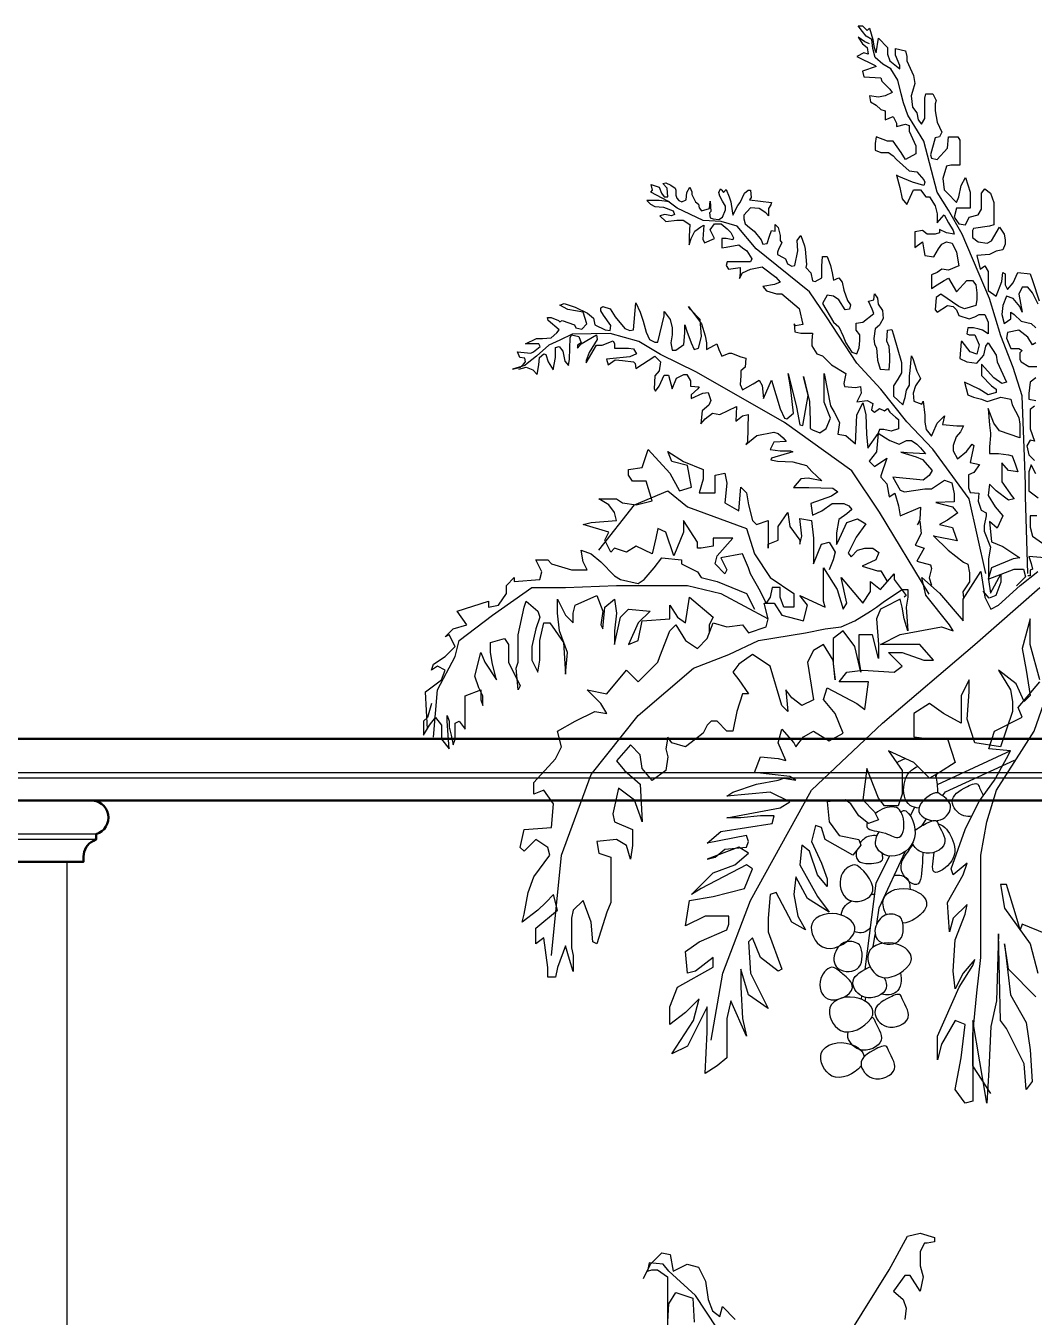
# Model space of a CAD drawing. Header units: metres. Extents: x -109 to 591, y -5 to 592.
# Drawn here: x 585.171 to 586.733, y 8.575 to 10.574 of the extents above; entities that cross this region are included whole.
import ezdxf

# ---------------------------------------------------------------- set-up
doc = ezdxf.new("R2010")
doc.units = ezdxf.units.M
doc.header["$LTSCALE"] = 0.03
doc.layers.add('ARBOLES', color=118, linetype='Continuous')
doc.layers.add('MOLDURA', color=43, linetype='Continuous')
doc.layers.add('Moldura con Espesor', color=43, linetype='Continuous', lineweight=50)
doc.layers.add('Muro bajo', color=7, linetype='Continuous', lineweight=30)

# ---------------------------------------------------------------- blocks, each defined once
blk = doc.blocks.new('palm1')
at = {"layer": 'ARBOLES', "color": 104}
for points in [[(295.7854, 23.1446), (295.7903, 23.3101), (295.7903, 23.3369), (295.7927, 23.3953), (295.7976, 23.5267), (295.817, 23.5875), (295.8438, 23.6557), (295.8682, 23.736), (295.9266, 23.8747), (295.9559, 23.9258), (295.9802, 23.9647), (296.0094, 24.0742), (296.0289, 24.1059), (296.0435, 24.1302), (296.0533, 24.157), (296.0581, 24.1765), (296.0654, 24.2057), (296.08, 24.23), (296.0971, 24.2397), (296.1141, 24.2543), (296.119, 24.2738), (296.1214, 24.2933), (296.1336, 24.3006), (296.1409, 24.3103), (296.1507, 24.3225), (296.1409, 24.3225), (296.1312, 24.3127), (296.1263, 24.3176), (296.119, 24.2933), (296.1166, 24.2787), (296.1141, 24.2689), (296.1117, 24.2641), (296.1068, 24.2957), (296.0874, 24.2762), (296.0874, 24.2665), (296.0874, 24.2616), (296.0825, 24.247), (296.0606, 24.23), (296.0606, 24.2373), (296.0703, 24.2592), (296.0703, 24.2738), (296.0484, 24.2689), (296.046, 24.2568), (296.046, 24.247), (296.0313, 24.2154), (296.0289, 24.1984), (296.0338, 24.1813), (296.0362, 24.1716), (296.0338, 24.1473), (296.024, 24.1351), (296.0216, 24.1205), (296.0143, 24.1107), (296.007, 24.1229), (296.007, 24.1521), (296.007, 24.1667), (296.0046, 24.1765), (295.9899, 24.1765), (295.9826, 24.1619), (295.9851, 24.1546), (295.9851, 24.14), (295.9802, 24.1156), (295.9705, 24.0937), (295.9753, 24.084), (295.9851, 24.0815), (295.9948, 24.045), (295.9924, 24.0377), (295.9802, 24.0353), (295.9583, 24.0596), (295.9559, 24.084), (295.9485, 24.084), (295.9364, 24.084), (295.9315, 24.0767), (295.9315, 24.0669), (295.9315, 24.0548), (295.9315, 24.0377), (295.9315, 24.0231), (295.951, 24.0231), (295.9607, 24.0207), (295.968, 23.9939), (295.9656, 23.9696), (295.9583, 23.9623), (295.9388, 23.9428), (295.9339, 23.955), (295.9291, 23.9793), (295.9193, 23.9964), (295.9096, 23.9647), (295.9096, 23.9404), (295.9096, 23.9307), (295.9388, 23.9307), (295.9437, 23.9112), (295.9339, 23.8966), (295.9193, 23.8942), (295.912, 23.9112), (295.8925, 23.9161), (295.8852, 23.9282), (295.8852, 23.9623), (295.8779, 23.972), (295.8658, 23.9623), (295.8584, 23.9428), (295.8584, 23.9234), (295.8584, 23.8942), (295.8682, 23.8917), (295.9023, 23.8869), (295.9047, 23.882), (295.9047, 23.8674), (295.8925, 23.8577), (295.8731, 23.8552), (295.8633, 23.8601), (295.8463, 23.8893), (295.8365, 23.8747), (295.8341, 23.8625), (295.8341, 23.8528), (295.839, 23.8406), (295.8536, 23.8382), (295.8682, 23.8309), (295.895, 23.8285), (295.8877, 23.7993), (295.8779, 23.8066), (295.8706, 23.7944), (295.8706, 23.7652), (295.8706, 23.753), (295.8536, 23.7408), (295.8414, 23.7725), (295.839, 23.792), (295.8341, 23.7895), (295.8341, 23.7652), (295.8292, 23.7555), (295.817, 23.7701), (295.8073, 23.792), (295.7805, 23.7895), (295.7757, 23.7749), (295.761, 23.7311)], [(295.7635, 23.7238), (295.7757, 23.7482), (295.7854, 23.7603), (295.7976, 23.7603), (295.8049, 23.7457), (295.7976, 23.7068), (295.8024, 23.7189), (295.817, 23.736), (295.8317, 23.7408), (295.839, 23.7214), (295.8414, 23.7019), (295.8365, 23.6824), (295.8219, 23.6922), (295.8219, 23.7068), (295.8146, 23.7019), (295.8, 23.6873), (295.7781, 23.6824), (295.7683, 23.6727)], [(295.7683, 23.6411), (295.7757, 23.6362), (295.7854, 23.6532), (295.8049, 23.6678), (295.8292, 23.663), (295.8317, 23.6508), (295.8219, 23.6289), (295.8049, 23.6289), (295.7976, 23.624), (295.8024, 23.6192), (295.8024, 23.6046), (295.8, 23.5997), (295.783, 23.59), (295.7659, 23.59)], [(295.7683, 23.5656), (295.7805, 23.5559), (295.783, 23.5316), (295.783, 23.5194), (295.7683, 23.517)], [(295.7708, 23.5048), (295.7805, 23.4975), (295.7805, 23.4561), (295.7708, 23.4294), (295.7805, 23.4318), (295.7878, 23.4196), (295.783, 23.4002), (295.7708, 23.388)], [(295.7683, 23.3588), (295.7781, 23.3783), (295.783, 23.3636), (295.783, 23.3369), (295.783, 23.3223), (295.7635, 23.3077)], [(295.7659, 23.2687), (295.7805, 23.2687), (295.7805, 23.2444), (295.7757, 23.2249), (295.7537, 23.2103)], [(295.7489, 23.1787), (295.783, 23.1811), (295.7781, 23.1665), (295.7757, 23.1544), (295.7805, 23.1519), (295.7805, 23.1398), (295.7854, 23.1398)], [(296.1263, 24.2835), (296.1361, 24.2884), (296.1507, 24.2981), (296.1409, 24.2835), (296.1312, 24.2762), (296.1287, 24.2616), (296.1385, 24.2641), (296.1531, 24.2568), (296.1141, 24.2373), (296.1117, 24.2349), (296.1409, 24.2251), (296.1385, 24.213), (296.102, 24.2105), (296.0995, 24.2032), (296.0825, 24.1862), (296.0776, 24.1789), (296.0922, 24.1716), (296.1068, 24.1692), (296.1263, 24.1716), (296.1239, 24.1594), (296.1117, 24.1521), (296.102, 24.1424), (296.0922, 24.14), (296.0922, 24.1205), (296.0752, 24.1278), (296.0679, 24.1132), (296.0679, 24.1059), (296.0484, 24.1107), (296.0411, 24.1083), (296.0411, 24.0961), (296.0265, 24.0645), (296.0265, 24.0475), (296.0484, 24.0353), (296.0581, 24.0499), (296.0752, 24.0742), (296.0874, 24.0742), (296.1117, 24.084), (296.1141, 24.0694), (296.1141, 24.0548), (296.102, 24.0499), (296.0922, 24.0499), (296.0849, 24.0499), (296.0752, 24.0426), (296.0679, 24.0353), (296.0411, 24.011), (296.024, 24.0085), (296.0094, 23.9915), (296.007, 23.9866), (296.0094, 23.9793), (296.0338, 23.9866), (296.063, 23.9988), (296.0679, 24.0012), (296.0606, 23.9745), (296.0557, 23.9501), (296.046, 23.938), (296.0313, 23.9696), (296.0167, 23.9696), (296.0046, 23.955), (295.9973, 23.955), (295.9851, 23.9355), (295.9802, 23.9185), (295.9802, 23.899), (295.9656, 23.9161), (295.9559, 23.899), (295.9461, 23.882), (295.9437, 23.8747), (295.9607, 23.8771), (295.9753, 23.8844), (295.9753, 23.8771), (295.9851, 23.8747), (295.9948, 23.8747), (296.0021, 23.8747), (296.0119, 23.882), (296.0289, 23.8796), (296.0289, 23.865), (296.0289, 23.8455), (296.0119, 23.8577), (296.0094, 23.8406), (296.007, 23.8285), (295.9875, 23.826), (295.9778, 23.8431), (295.9705, 23.8528), (295.9607, 23.8577), (295.9485, 23.8552), (295.9388, 23.8358), (295.9339, 23.8066), (295.9559, 23.7968), (295.9705, 23.7993), (295.9802, 23.792), (295.9924, 23.7871), (295.9924, 23.7579), (295.9802, 23.7652), (295.9656, 23.7749), (295.9559, 23.7798), (295.9388, 23.7506), (295.9169, 23.7749), (295.9047, 23.7749), (295.8974, 23.7652), (295.895, 23.7482), (295.895, 23.7335), (295.8974, 23.7214), (295.9218, 23.7141), (295.9339, 23.7189), (295.9729, 23.7457), (295.9826, 23.7384), (295.9851, 23.7116), (295.9802, 23.7068), (295.9583, 23.7214), (295.9461, 23.7189), (295.9388, 23.7116), (295.9339, 23.6995), (295.912, 23.6922), (295.8998, 23.697), (295.8901, 23.7019), (295.8779, 23.7019), (295.8706, 23.6849), (295.8706, 23.6751), (295.8706, 23.6605), (295.8828, 23.6678), (295.8901, 23.6703), (295.9023, 23.6727), (295.9145, 23.6727), (295.9169, 23.6605), (295.912, 23.6581), (295.8998, 23.6581), (295.8901, 23.6362), (295.895, 23.6167), (295.9096, 23.6216), (295.9266, 23.6435), (295.9291, 23.6435), (295.9315, 23.607), (295.9169, 23.5997), (295.895, 23.5973), (295.8804, 23.6143), (295.8755, 23.6338), (295.8706, 23.6411), (295.8536, 23.6143), (295.8511, 23.5997), (295.8317, 23.5559), (295.8414, 23.5535), (295.8584, 23.5656), (295.8852, 23.5948), (295.8852, 23.5705), (295.8633, 23.5486), (295.8536, 23.5413), (295.8536, 23.534), (295.8706, 23.5291), (295.8901, 23.5413), (295.9218, 23.5559), (295.9145, 23.5291), (295.9023, 23.5243), (295.8852, 23.5194), (295.8731, 23.5145), (295.8658, 23.517), (295.8438, 23.5243), (295.8219, 23.5194), (295.8195, 23.5072), (295.8049, 23.4805), (295.8024, 23.4659), (295.8024, 23.4367), (295.8463, 23.4513), (295.8584, 23.4683), (295.8706, 23.4999), (295.8682, 23.4634), (295.8658, 23.4464), (295.8658, 23.4415), (295.8682, 23.4172), (295.8682, 23.4026), (295.8487, 23.4026), (295.8268, 23.4002), (295.8195, 23.3977), (295.8122, 23.3783), (295.8073, 23.3636), (295.8268, 23.3661), (295.8414, 23.3831), (295.8414, 23.3417), (295.8195, 23.3101), (295.8146, 23.3052), (295.8268, 23.3028), (295.8536, 23.3223), (295.8682, 23.3369), (295.8706, 23.3125), (295.856, 23.2882), (295.839, 23.2687), (295.8511, 23.242), (295.8682, 23.2566), (295.8633, 23.2128), (295.839, 23.203), (295.8024, 23.1787), (295.817, 23.1763), (295.8633, 23.1568), (295.8706, 23.1325), (295.8146, 23.1544), (295.7951, 23.1544), (295.7903, 23.1373), (295.8097, 23.1179)], [(295.8755, 23.1446), (295.912, 23.3052), (295.9899, 23.4123), (296.046, 23.4707), (296.102, 23.5413), (296.1531, 23.5973), (296.2188, 23.697), (296.2554, 23.7506), (296.3698, 23.8431), (296.4112, 23.8917), (296.4453, 23.9015), (296.4843, 23.9039), (296.5403, 23.9307), (296.5598, 23.9453), (296.5963, 23.9647), (296.5929, 23.969), (296.596, 23.9815), (296.5787, 23.9753), (296.574, 23.9627), (296.5677, 23.9548), (296.5599, 23.9548), (296.5615, 23.9737), (296.5709, 23.9831), (296.5646, 23.9847), (296.5536, 23.98), (296.5442, 23.9737), (296.5426, 23.969), (296.5426, 23.958), (296.541, 23.9517), (296.5363, 23.947), (296.5301, 23.9439), (296.5206, 23.9486), (296.5191, 23.9643), (296.5128, 23.9753), (296.5081, 23.9658), (296.5081, 23.9596), (296.5002, 23.9439), (296.4939, 23.9392), (296.4924, 23.9313), (296.4877, 23.925), (296.4704, 23.9297), (296.4688, 23.9454), (296.4672, 23.9235), (296.4704, 23.9203), (296.4688, 23.9093), (296.4625, 23.9078), (296.45, 23.9062), (296.4421, 23.9109), (296.4358, 23.9266), (296.4358, 23.9344), (296.4421, 23.9454), (296.4484, 23.9564), (296.45, 23.9643), (296.4468, 23.9721), (296.4437, 23.969), (296.4405, 23.9643), (296.4343, 23.9705), (296.428, 23.9548), (296.4248, 23.9439), (296.4217, 23.925), (296.4201, 23.9156), (296.4091, 23.936), (296.4044, 23.9423), (296.395, 23.9627), (296.3871, 23.969), (296.3824, 23.969), (296.3809, 23.9533), (296.384, 23.9486), (296.3369, 23.9423), (296.3385, 23.9376), (296.3432, 23.9297), (296.3432, 23.914), (296.3495, 23.9203), (296.3636, 23.9297), (296.3824, 23.9313), (296.3966, 23.9156), (296.3966, 23.9078), (296.3934, 23.8968), (296.384, 23.8889), (296.3746, 23.8811), (296.3589, 23.8623), (296.3557, 23.8528), (296.3463, 23.8544), (296.3416, 23.8701), (296.3369, 23.8827), (296.329, 23.8811), (296.329, 23.8952), (296.3228, 23.8889), (296.3181, 23.8717), (296.3181, 23.8607), (296.3149, 23.856), (296.3212, 23.8434), (296.3243, 23.8356), (296.3243, 23.8309), (296.3118, 23.8246), (296.3071, 23.8215), (296.3023, 23.8105), (296.2929, 23.8058), (296.2866, 23.8073), (296.2804, 23.8387), (296.2819, 23.8607), (296.2741, 23.8717), (296.2662, 23.8497), (296.2647, 23.8419), (296.2615, 23.8089), (296.2631, 23.8026), (296.2521, 23.7916), (296.249, 23.7744), (296.2427, 23.7728), (296.2285, 23.7807), (296.2285, 23.8058), (296.227, 23.8262), (296.2175, 23.8262), (296.2097, 23.8073), (296.2066, 23.7916), (296.2034, 23.7759), (296.1924, 23.7807), (296.1846, 23.7712), (296.1814, 23.754), (296.1736, 23.732), (296.1673, 23.7226), (296.1689, 23.7132), (296.1783, 23.7116), (296.1924, 23.7336), (296.2034, 23.7414), (296.2175, 23.743), (296.227, 23.7257), (296.2034, 23.6849), (296.1924, 23.6755), (296.183, 23.6551), (296.1767, 23.641), (296.1642, 23.6206), (296.1532, 23.6174), (296.1485, 23.63), (296.1469, 23.6457), (296.1469, 23.6582), (296.1547, 23.6677), (296.1547, 23.6834), (296.1406, 23.6849), (296.117, 23.7038), (296.1202, 23.7132), (296.128, 23.7304), (296.117, 23.7336), (296.1155, 23.7461), (296.1092, 23.7367), (296.1076, 23.7242), (296.0982, 23.71), (296.0966, 23.6928), (296.1029, 23.6818), (296.1045, 23.6786), (296.1139, 23.6708), (296.117, 23.6504), (296.1155, 23.6378), (296.1108, 23.63), (296.1092, 23.6033), (296.1029, 23.5845), (296.0841, 23.5829), (296.0825, 23.6017), (296.0825, 23.6143), (296.0841, 23.6331), (296.0888, 23.6441), (296.0872, 23.6677), (296.0778, 23.6692), (296.0746, 23.6582), (296.0574, 23.5986), (296.0574, 23.5766), (296.0652, 23.5625), (296.0746, 23.5484), (296.0746, 23.5264), (296.0542, 23.5076), (296.0495, 23.5233), (296.0464, 23.539), (296.0401, 23.55), (296.0401, 23.5688), (296.0385, 23.5813), (296.0354, 23.6127), (296.0322, 23.6049), (296.0291, 23.5955), (296.0244, 23.5798), (296.0165, 23.5641), (296.0275, 23.5484), (296.0322, 23.5327), (296.0307, 23.5154), (296.0134, 23.5092), (296.0103, 23.5154), (296.0071, 23.4856), (296.0071, 23.4825), (296.0071, 23.4699), (296.004, 23.4542), (295.993, 23.4401), (295.9898, 23.4464), (295.9804, 23.4684), (295.9647, 23.484), (295.9694, 23.4652), (295.938, 23.4621), (295.9239, 23.4621), (295.9302, 23.4495), (295.9396, 23.4385), (295.9459, 23.4197), (295.9459, 23.4087), (295.9365, 23.3915), (295.9176, 23.4071), (295.905, 23.4228), (295.9019, 23.4197), (295.9098, 23.3836), (295.8893, 23.3789), (295.9019, 23.3616), (295.9129, 23.3569), (295.9129, 23.3287), (295.9098, 23.3193), (295.8909, 23.3177), (295.8925, 23.3004), (295.886, 23.2813), (295.875, 23.275), (295.875, 23.2687), (295.8797, 23.2483), (295.8797, 23.2358), (295.8656, 23.2013), (295.8703, 23.1762), (295.8703, 23.1714), (295.8703, 23.151), (295.8703, 23.1322), (295.8656, 23.1024), (295.8436, 23.1432), (295.8436, 23.1259), (295.8546, 23.0977), (295.8687, 23.0914), (295.8813, 23.1071)], [(296.5567, 23.9437), (296.5787, 23.9469), (296.6054, 23.9469), (296.5976, 23.939), (296.5882, 23.9343), (296.5693, 23.9328), (296.5489, 23.9249), (296.5458, 23.9171), (296.552, 23.9139), (296.5662, 23.9171), (296.5772, 23.9139), (296.5646, 23.9014), (296.541, 23.9045), (296.5269, 23.9045), (296.5128, 23.8951), (296.5143, 23.87), (296.5143, 23.8512), (296.5096, 23.8653), (296.5018, 23.881), (296.4892, 23.8904), (296.4829, 23.8935), (296.4845, 23.8637), (296.4814, 23.8559), (296.4594, 23.8653), (296.4688, 23.8841), (296.4594, 23.8967), (296.4452, 23.8967), (296.4327, 23.8857), (296.4248, 23.8778), (296.4186, 23.8668), (296.4201, 23.8621), (296.4343, 23.8653), (296.4437, 23.8653), (296.4437, 23.8449), (296.4343, 23.8464), (296.4076, 23.8512), (296.3997, 23.8449), (296.3903, 23.8386), (296.3793, 23.8213), (296.3824, 23.8151), (296.4013, 23.8151), (296.4327, 23.8151), (296.4343, 23.8072), (296.4295, 23.7994), (296.4044, 23.8025), (296.4044, 23.7915), (296.406, 23.779), (296.3997, 23.7915), (296.3824, 23.7994), (296.3573, 23.8041), (296.3275, 23.7821), (296.318, 23.7711), (296.3306, 23.7664), (296.3557, 23.7617), (296.3479, 23.7523), (296.3259, 23.746), (296.3149, 23.746), (296.2772, 23.7146), (296.2694, 23.6801), (296.2851, 23.677), (296.2882, 23.6817), (296.2866, 23.6644), (296.2741, 23.6613), (296.249, 23.6613), (296.2505, 23.6456), (296.2505, 23.6346), (296.2395, 23.6173), (296.227, 23.6126), (296.2081, 23.5938), (296.1767, 23.5749), (296.1814, 23.553), (296.1799, 23.5467), (296.1563, 23.5451), (296.1453, 23.5467), (296.1437, 23.5326), (296.1532, 23.5137), (296.1312, 23.5169), (296.1186, 23.5106), (296.1218, 23.4965), (296.1155, 23.4918), (296.1045, 23.4996), (296.0935, 23.4949), (296.0872, 23.4996), (296.0825, 23.4918), (296.0699, 23.4808), (296.0636, 23.4761), (296.0636, 23.4557), (296.0794, 23.451), (296.0951, 23.4541), (296.1045, 23.4541), (296.1076, 23.4463), (296.0919, 23.4368), (296.0825, 23.4306), (296.0621, 23.4227), (296.0464, 23.4306), (296.0354, 23.4306), (296.0244, 23.4227), (296.0165, 23.4149), (296.0055, 23.4023), (296.0448, 23.4039), (296.0589, 23.4055), (296.026, 23.396), (296.0118, 23.3898), (295.9914, 23.3662), (295.9977, 23.3552), (296.0103, 23.3458), (296.0762, 23.3521), (296.0605, 23.3239), (296.0511, 23.3207), (296.0071, 23.327), (295.993, 23.327), (295.9647, 23.3458), (295.949, 23.3395), (295.9443, 23.316), (295.9443, 23.2987), (295.9836, 23.2972), (295.9474, 23.2878), (295.9412, 23.2799), (295.9364, 23.2752), (295.9584, 23.2595), (295.9757, 23.2501), (295.9474, 23.2438), (295.9459, 23.2391), (295.9378, 23.215), (295.9849, 23.2244), (295.9881, 23.2259), (295.9567, 23.1946), (295.9237, 23.1694), (295.9143, 23.1647), (295.9111, 23.1459), (295.9111, 23.1271), (295.9252, 23.1051), (295.9237, 23.0925)], [(296.1689, 21.5105), (296.0839, 21.6472), (296.0443, 21.7201), (296.017, 21.7262), (295.9866, 21.7171), (295.9866, 21.7079), (296.0018, 21.7049), (296.0079, 21.7049), (296.017, 21.6867), (296.017, 21.6563), (296.0109, 21.632), (296.017, 21.6016), (296.0383, 21.635), (296.0504, 21.635), (296.0747, 21.6016), (296.0535, 21.5834), (296.0474, 21.5652), (296.0504, 21.5409)]]:
    blk.add_lwpolyline(points, dxfattribs=at)
at = {"layer": 'ARBOLES', "color": 85}
for points in [[(295.9977, 23.1006), (296.1045, 23.2764), (296.1642, 23.3658), (296.3087, 23.4694), (296.4987, 23.5777), (296.5756, 23.6154), (296.6227, 23.6436), (296.684, 23.6609), (296.7656, 23.6593), (296.7923, 23.6467), (296.8159, 23.6358), (296.8426, 23.6122), (296.863, 23.5965), (296.8677, 23.5918), (296.8944, 23.584), (296.8771, 23.5887), (296.8708, 23.595), (296.8661, 23.5997), (296.8677, 23.6075), (296.8787, 23.6091), (296.8834, 23.6216), (296.8551, 23.6185), (296.8489, 23.6216), (296.8347, 23.6326), (296.8379, 23.6389), (296.8661, 23.6389), (296.8426, 23.6499), (296.83, 23.6499), (296.8112, 23.6515), (296.7986, 23.6624), (296.7939, 23.6687), (296.8175, 23.6891), (296.819, 23.6954), (296.8112, 23.6954), (296.7955, 23.6891), (296.7923, 23.686), (296.7876, 23.6891), (296.7609, 23.6797), (296.7578, 23.6734), (296.7452, 23.6703), (296.7342, 23.6813), (296.7421, 23.7064), (296.7751, 23.7127), (296.7923, 23.7221), (296.7829, 23.7252), (296.7594, 23.7174), (296.7327, 23.7048), (296.7201, 23.6938), (296.717, 23.6797), (296.695, 23.6687), (296.684, 23.6671), (296.6824, 23.6781), (296.6981, 23.7001), (296.7044, 23.7095), (296.7044, 23.7158), (296.6997, 23.7189), (296.684, 23.7142), (296.673, 23.697), (296.6526, 23.6719), (296.6416, 23.6671), (296.6337, 23.6687), (296.629, 23.7268), (296.6196, 23.7064), (296.6133, 23.6875), (296.607, 23.664), (296.5992, 23.6483), (296.5882, 23.642), (296.5819, 23.642), (296.5678, 23.6985), (296.5678, 23.7079), (296.5552, 23.6907), (296.5505, 23.6734), (296.5505, 23.6577), (296.5536, 23.6405), (296.5505, 23.6248), (296.5426, 23.6248), (296.5254, 23.6373), (296.5238, 23.6624), (296.5238, 23.6797), (296.5191, 23.6656), (296.5097, 23.6405), (296.5034, 23.6263), (296.494, 23.6295), (296.4877, 23.6546), (296.4908, 23.6907), (296.5112, 23.7127), (296.5159, 23.7189), (296.4877, 23.6813), (296.4798, 23.6562), (296.4767, 23.6405), (296.4767, 23.6263), (296.4594, 23.6358), (296.4547, 23.6389), (296.45, 23.6263), (296.4437, 23.6122), (296.428, 23.6185), (296.4233, 23.6185), (296.4029, 23.6106), (296.3919, 23.6075), (296.3935, 23.5887), (296.4029, 23.5808), (296.4029, 23.5698), (296.4044, 23.551), (296.3997, 23.54), (296.3762, 23.5526), (296.3636, 23.5604), (296.3573, 23.5494), (296.3542, 23.5212), (296.3369, 23.5604), (296.3181, 23.4992), (296.3087, 23.4788), (296.3039, 23.4773), (296.2898, 23.4898), (296.2961, 23.5463), (296.3008, 23.5746), (296.2835, 23.5024), (296.2757, 23.4647), (296.2694, 23.4631), (296.2584, 23.5275), (296.2678, 23.5683), (296.2553, 23.5149), (296.2537, 23.4741), (296.2537, 23.4569), (296.249, 23.4537), (296.2333, 23.4474), (296.2191, 23.4569), (296.2097, 23.4788), (296.2239, 23.5133), (296.2239, 23.5604), (296.2239, 23.5746), (296.2097, 23.5055), (296.2019, 23.4914), (296.1909, 23.4694), (296.194, 23.4443), (296.1767, 23.4412), (296.1563, 23.4239), (296.1532, 23.4851), (296.1406, 23.5118), (296.1343, 23.4867), (296.1328, 23.4443), (296.1296, 23.4145), (296.1076, 23.4459), (296.1108, 23.4066), (296.1265, 23.3862), (296.1155, 23.3752), (296.0888, 23.3925), (296.1014, 23.3548), (296.1014, 23.3517), (296.0888, 23.3376), (296.0841, 23.3093), (296.0715, 23.3172), (296.0637, 23.2905), (296.0605, 23.2685), (296.0166, 23.2874), (296.0181, 23.2607), (296.0228, 23.2497), (296.0181, 23.2575), (296.015, 23.2309), (296.0276, 23.2058), (296.0087, 23.1995), (296.0244, 23.1712), (295.9946, 23.1634), (295.993, 23.1555), (295.9977, 23.1351), (295.993, 23.1194)], [(296.8803, 23.584), (296.8646, 23.5887), (296.8504, 23.5824), (296.841, 23.573), (296.8379, 23.5934), (296.8363, 23.6091), (296.8269, 23.6169), (296.8222, 23.6154), (296.8175, 23.5997), (296.8065, 23.5824), (296.8018, 23.6091), (296.8018, 23.631), (296.7939, 23.6326), (296.786, 23.6232), (296.7813, 23.6012), (296.7735, 23.5918), (296.7719, 23.6059), (296.7703, 23.6515), (296.7672, 23.6577), (296.7515, 23.6546), (296.7468, 23.6405), (296.7546, 23.6358), (296.7546, 23.6295), (296.7468, 23.6389), (296.7138, 23.6577), (296.7122, 23.6483), (296.7295, 23.6201), (296.7358, 23.6028), (296.7358, 23.5981), (296.7138, 23.6358), (296.7012, 23.6358), (296.6777, 23.6452), (296.6745, 23.6389), (296.6745, 23.6295), (296.6447, 23.6295), (296.6337, 23.6279), (296.6274, 23.6169), (296.6416, 23.6106), (296.6918, 23.6059), (296.6887, 23.5934), (296.673, 23.6044), (296.6573, 23.6028), (296.6337, 23.5997), (296.6306, 23.5965), (296.629, 23.5855), (296.5882, 23.6122), (296.5756, 23.5997), (296.5788, 23.5808), (296.5882, 23.5698), (296.5897, 23.5416), (296.5866, 23.5369), (296.5788, 23.5479), (296.5678, 23.5714), (296.5583, 23.5714), (296.5505, 23.5416), (296.5411, 23.5651), (296.5254, 23.573), (296.5191, 23.573), (296.5112, 23.5589), (296.5112, 23.5479), (296.4924, 23.5463), (296.4955, 23.5416), (296.5097, 23.529), (296.5097, 23.5212), (296.4845, 23.5322), (296.4735, 23.5337), (296.4673, 23.5165), (296.472, 23.5071), (296.4861, 23.4945), (296.4892, 23.4663), (296.4798, 23.4773), (296.4641, 23.4898), (296.4484, 23.4867), (296.4123, 23.5039), (296.4139, 23.4725), (296.3997, 23.4835), (296.3872, 23.4867), (296.3887, 23.427), (296.3919, 23.4223), (296.3683, 23.4412), (296.3322, 23.449), (296.3228, 23.4459), (296.3118, 23.4365), (296.3055, 23.4286), (296.3322, 23.427), (296.3401, 23.4113), (296.3181, 23.4082), (296.2961, 23.4082), (296.2914, 23.4066), (296.3369, 23.3925), (296.3385, 23.3894), (296.3244, 23.3862), (296.2914, 23.3847), (296.2615, 23.3768), (296.2505, 23.3643), (296.2286, 23.3439), (296.2584, 23.3501), (296.2741, 23.3486), (296.2898, 23.3297), (296.2788, 23.3297), (296.2568, 23.3297), (296.205, 23.3282), (296.194, 23.3203), (296.2081, 23.3109), (296.2521, 23.2952), (296.249, 23.2701), (296.2286, 23.2795), (296.2066, 23.2952), (296.194, 23.2952), (296.1815, 23.2952), (296.1705, 23.2905), (296.1642, 23.2827), (296.1752, 23.2732), (296.1924, 23.2607), (296.1972, 23.2324), (296.1972, 23.2073), (296.194, 23.212), (296.1752, 23.2544), (296.1516, 23.2623), (296.1343, 23.2513), (296.1548, 23.223), (296.172, 23.1885), (296.1657, 23.1806), (296.1516, 23.1948), (296.1359, 23.1995), (296.1186, 23.1995), (296.1061, 23.1901), (296.1124, 23.1744), (296.1422, 23.1602), (296.1092, 23.1508), (296.1014, 23.1508), (296.0888, 23.1289)]]:
    blk.add_lwpolyline(points, dxfattribs=at)
at = {"layer": 'ARBOLES', "color": 108}
blk.add_lwpolyline([(296.7083, 23.1952), (296.6321, 23.2925), (296.5601, 23.3222), (296.5177, 23.2883), (296.3906, 23.2417), (296.3737, 23.1867), (296.3398, 23.1359), (296.289, 23.102), (296.289, 23.0724), (296.3101, 23.0724), (296.3186, 23.0936), (296.3186, 23.1147), (296.3356, 23.1147), (296.3398, 23.0936), (296.3483, 23.0809), (296.361, 23.1063), (296.3822, 23.1444), (296.3864, 23.1571), (296.3991, 23.1867), (296.4457, 23.1782), (296.433, 23.1528), (296.4372, 23.1444), (296.4584, 23.1655), (296.4542, 23.1825), (296.4203, 23.2206), (296.4626, 23.2206), (296.4626, 23.2036), (296.4881, 23.1994), (296.4965, 23.1994), (296.4965, 23.2121), (296.5262, 23.2587), (296.5262, 23.2333), (296.5474, 23.1825), (296.5643, 23.2333), (296.5813, 23.2417), (296.5855, 23.2206), (296.594, 23.1867), (296.6279, 23.2036), (296.649, 23.1909), (296.6745, 23.1994), (296.6829, 23.1909), (296.6956, 23.2163), (296.6872, 23.2333), (296.7422, 23.2502), (296.7253, 23.2544), (296.6702, 23.2587), (296.6745, 23.2756), (296.6872, 23.2925), (296.7083, 23.3052), (296.6702, 23.3052), (296.6575, 23.2968), (296.6279, 23.2925), (296.594, 23.301), (296.6067, 23.3433), (296.6363, 23.3433), (296.6448, 23.356), (296.6448, 23.3687), (296.6151, 23.373), (296.6024, 23.4111), (296.5558, 23.3603), (296.5347, 23.3222), (296.5092, 23.3306), (296.5177, 23.3772), (296.5516, 23.3857), (296.5601, 23.4068), (296.5262, 23.3857), (296.4838, 23.3687), (296.4838, 23.3476), (296.4923, 23.3179), (296.4584, 23.3179), (296.4584, 23.356), (296.4372, 23.3603), (296.433, 23.3391), (296.4372, 23.2968), (296.4076, 23.2798), (296.4033, 23.3306), (296.3906, 23.3179), (296.3864, 23.2925), (296.3779, 23.2587), (296.3694, 23.2502), (296.344, 23.2587), (296.344, 23.2502), (296.344, 23.1994), (296.344, 23.2079), (296.3228, 23.2163), (296.3228, 23.246), (296.3017, 23.2756), (296.2974, 23.246), (296.2762, 23.2163), (296.2762, 23.2079), (296.272, 23.2248), (296.2762, 23.2629), (296.2508, 23.2587), (296.2466, 23.2206), (296.2466, 23.2036), (296.2466, 23.174), (296.2466, 23.1655), (296.2296, 23.2079), (296.2127, 23.2121), (296.2, 23.1909), (296.2042, 23.174), (296.2127, 23.1528)], dxfattribs=at)
at = {"layer": 'ARBOLES', "color": 92}
for points in [[(297.0769, 22.8099), (297.0811, 22.8904), (297.0472, 22.9158), (297.0388, 22.9369), (297.0557, 22.9454), (297.0684, 22.9369), (297.0642, 22.9496), (297.0388, 22.9666), (297.0176, 22.9877), (297.0303, 23.0131), (297.0388, 23.0089), (297.0218, 23.0258), (296.9922, 23.0343), (297.0133, 23.0639), (296.9456, 23.0851), (296.9456, 23.0724), (296.9244, 23.0766), (296.9074, 23.102), (296.9074, 23.119), (296.8905, 23.1359), (296.8905, 23.1274), (296.8354, 23.1317), (296.8312, 23.1486), (296.8439, 23.174), (296.8185, 23.174), (296.81, 23.1655), (296.7676, 23.1528), (296.7338, 23.1528), (296.7422, 23.1698), (296.7465, 23.1952), (296.7253, 23.1867), (296.7041, 23.1698), (296.6745, 23.1401), (296.6617, 23.1317), (296.6236, 23.1232), (296.6109, 23.1317), (296.5897, 23.1571), (296.5728, 23.1782), (296.5304, 23.174), (296.5304, 23.1655), (296.4965, 23.1486), (296.4881, 23.1359), (296.4542, 23.1274), (296.3906, 23.102), (296.3737, 23.0682)], [(296.4669, 22.1412), (296.4415, 22.2852), (296.3822, 22.4418), (296.2508, 22.6789), (296.0983, 22.8228), (295.8992, 22.9921), (295.7594, 23.1149)], [(295.7594, 22.9159), (295.7806, 22.9921), (295.7806, 23.0472), (295.7976, 22.9837), (295.7891, 22.9371), (295.7806, 22.8821), (295.7933, 22.8694), (295.8103, 22.9075), (295.8484, 22.9371), (295.823, 22.8948), (295.8187, 22.8694), (295.8187, 22.8482), (295.8442, 22.772), (295.8992, 22.7805), (295.9162, 22.8313), (295.9119, 22.8905), (295.9119, 22.9159), (295.9289, 22.8821), (295.9289, 22.8228), (295.967, 22.844), (295.9967, 22.8651), (296.0306, 22.844), (296.0306, 22.7932), (295.9967, 22.7889), (295.9585, 22.7889), (295.9416, 22.7381), (295.9755, 22.717), (295.9967, 22.7043), (296.0306, 22.7381), (296.0856, 22.7635), (296.056, 22.7212), (296.056, 22.7085), (296.056, 22.6704), (296.0644, 22.645), (296.0941, 22.645), (296.1068, 22.6619), (296.1322, 22.7254), (296.1365, 22.6916), (296.1407, 22.6577), (296.1153, 22.6323), (296.1068, 22.6154), (296.128, 22.6069), (296.1492, 22.6238), (296.1661, 22.6492), (296.1788, 22.6577), (296.2169, 22.6535), (296.2127, 22.6111), (296.1915, 22.5815), (296.1492, 22.573), (296.1449, 22.5603), (296.1619, 22.5392), (296.2212, 22.573), (296.2297, 22.5984), (296.2424, 22.6027), (296.2508, 22.5688), (296.2297, 22.5222), (296.2169, 22.4884), (296.2169, 22.4714), (296.2381, 22.4968), (296.2551, 22.5476), (296.272, 22.5603), (296.2763, 22.518), (296.2381, 22.4503), (296.2127, 22.4164), (296.2593, 22.446), (296.2847, 22.4926), (296.289, 22.4545), (296.2805, 22.4079), (296.2635, 22.3783), (296.2932, 22.3952), (296.3271, 22.4587), (296.3398, 22.4545), (296.344, 22.4037), (296.344, 22.3741), (296.3144, 22.2936), (296.3229, 22.2894), (296.361, 22.319), (296.3779, 22.3614), (296.3864, 22.3529), (296.3822, 22.2852), (296.344, 22.209), (296.3864, 22.2386), (296.4033, 22.2936), (296.4033, 22.2555), (296.3991, 22.1878), (296.3906, 22.1497), (296.4245, 22.2259), (296.433, 22.1878), (296.433, 22.1497), (296.433, 22.1031), (296.4542, 22.0862), (296.4796, 22.0693), (296.4754, 22.1582), (296.4754, 22.2132), (296.5177, 22.1285), (296.5516, 22.1116), (296.505, 22.1836), (296.4923, 22.2301), (296.522, 22.2005), (296.5558, 22.1751), (296.5558, 22.2132), (296.5389, 22.2555), (296.4626, 22.2979), (296.4626, 22.319), (296.5008, 22.2894), (296.5177, 22.2852), (296.522, 22.3317), (296.4923, 22.3529), (296.433, 22.3783), (296.4288, 22.391), (296.4288, 22.4079), (296.4796, 22.4079), (296.522, 22.3868), (296.5135, 22.4418), (296.4626, 22.4503), (296.3949, 22.4672), (296.3779, 22.5095), (296.3906, 22.518), (296.4881, 22.4672), (296.5092, 22.4545), (296.4626, 22.5011), (296.416, 22.518), (296.3864, 22.5434), (296.4076, 22.5561), (296.4754, 22.5307), (296.4584, 22.5349), (296.4372, 22.5519), (296.3906, 22.5561), (296.3864, 22.5688), (296.3906, 22.5815), (296.4754, 22.5646), (296.4457, 22.59), (296.3356, 22.6069), (296.3313, 22.6238), (296.361, 22.6238), (296.4033, 22.6196), (296.433, 22.6196), (296.3186, 22.6408), (296.2974, 22.6535), (296.3398, 22.6746), (296.433, 22.6662), (296.4203, 22.6746), (296.3694, 22.6916), (296.3229, 22.7), (296.3101, 22.7043), (296.2847, 22.7), (296.2974, 22.7085), (296.3737, 22.717), (296.361, 22.7508), (296.3229, 22.7466), (296.3059, 22.7424), (296.3229, 22.7805), (296.3144, 22.8101), (296.289, 22.7805), (296.2847, 22.772), (296.2678, 22.7932), (296.2466, 22.8059), (296.2127, 22.7847), (296.1831, 22.8016), (296.2, 22.844), (296.2254, 22.8736), (296.2169, 22.899), (296.1534, 22.8651), (296.1365, 22.8524), (296.128, 22.9117), (296.1534, 22.9117), (296.1915, 22.9117), (296.1746, 22.9329), (296.1407, 22.9371), (296.0729, 22.9329), (296.056, 22.9456), (296.0856, 22.9752), (296.056, 22.9752), (296.0094, 22.9583), (295.9882, 22.9583), (296.0178, 22.9921), (296.056, 22.9921), (296.1026, 22.9921), (296.0602, 23.0133), (295.9712, 23.0302), (295.9458, 23.0218), (295.9543, 23.0345), (296.0051, 23.098), (296.0136, 23.1361), (295.9755, 23.1022), (295.9246, 23.0429), (295.9246, 23.0895), (295.8865, 23.1488), (295.878, 23.0937), (295.8653, 23.0683), (295.8484, 23.0768), (295.8018, 23.1191), (295.7637, 23.1488)], [(297.0642, 22.793), (297.0557, 22.8946), (297.0176, 22.9666), (297.0091, 23.0004), (296.9371, 23.0555), (296.8524, 23.1147), (296.7804, 23.1147), (296.6702, 23.119), (296.5177, 23.119), (296.4457, 23.102), (296.344, 23.047)], [(297.0684, 22.865), (297.0769, 22.8353), (297.0854, 22.8269), (297.0854, 22.7972), (297.0727, 22.8184), (297.0599, 22.8353), (297.0472, 22.8184), (297.0472, 22.8015), (297.0472, 22.7888), (297.0303, 22.7676), (297.0345, 22.8269), (297.0345, 22.8396), (297.0303, 22.8269), (297.0303, 22.8142), (297.0261, 22.7972), (297.0218, 22.7761), (297.0176, 22.7888), (297.0176, 22.8226), (297.0091, 22.8269), (296.9964, 22.8099), (296.9964, 22.8226), (296.9964, 22.8396), (296.9964, 22.8565), (296.9964, 22.8819), (296.9625, 22.8946), (296.9625, 22.8734), (296.9583, 22.8607), (296.9583, 22.8819), (296.9668, 22.8988), (296.9752, 22.9242), (296.9625, 22.975), (296.954, 22.9539), (296.9286, 22.9158), (296.9371, 22.9496), (296.9413, 22.975), (296.9413, 22.9962), (296.9117, 23.0047), (296.9032, 22.992), (296.9032, 22.9539), (296.8778, 22.9031), (296.882, 22.8946), (296.8863, 22.9412), (296.882, 22.9539), (296.882, 22.992), (296.882, 23.0131), (296.8693, 23.0724), (296.8651, 23.0851), (296.8397, 23.0639), (296.8354, 23.0512), (296.8439, 23.0258), (296.8524, 22.9877), (296.8524, 22.9581), (296.8397, 22.9327), (296.8354, 22.9581), (296.8354, 23.0004), (296.827, 23.0385), (296.8142, 23.0385), (296.7846, 22.9962), (296.7804, 22.9285), (296.7761, 22.975), (296.7931, 23.0216), (296.7973, 23.0597), (296.7973, 23.0893), (296.7804, 23.0555), (296.7634, 23.0385), (296.7634, 23.0597), (296.7592, 23.0766), (296.7126, 23.0978), (296.6999, 23.0639), (296.7041, 23.0343), (296.6999, 23.0258), (296.6956, 23.0724), (296.6745, 23.0893), (296.6702, 23.0597), (296.6745, 23.0216), (296.6745, 22.992), (296.6617, 23.0512), (296.6448, 23.0682), (296.5982, 23.0639), (296.6236, 23.0385), (296.6448, 22.992), (296.6236, 23.0004), (296.6151, 23.0428), (296.5558, 23.047), (296.5558, 23.0766), (296.5389, 23.0512), (296.5219, 23.0385), (296.5135, 23.0936), (296.4626, 23.0512), (296.4711, 23.0343), (296.4711, 23.0174)]]:
    blk.add_lwpolyline(points, dxfattribs=at)
at = {"layer": 'ARBOLES', "color": 72}
for points in [[(296.81, 22.3231), (296.7888, 22.539), (296.7253, 22.7126), (296.6236, 22.8396), (296.505, 22.9412), (296.4288, 22.9708), (296.3652, 23.0004), (296.2635, 23.0174), (296.2212, 23.0258), (296.1873, 23.0301), (296.1576, 23.0428), (296.1237, 23.0639), (296.111, 23.0724), (296.0941, 23.0851), (296.056, 23.1105), (296.0433, 23.1105), (296.0433, 23.0936), (296.0475, 23.0724), (296.0433, 23.0216), (296.0517, 23.047), (296.056, 23.0724), (296.0602, 23.0893), (296.0941, 23.0724), (296.1026, 23.0682), (296.111, 23.047), (296.1068, 22.992), (296.1068, 22.9623), (296.1195, 23.0131), (296.128, 23.0131), (296.1492, 23.0131), (296.1492, 22.9581), (296.1449, 22.9327), (296.1576, 22.9877), (296.1831, 23.0216), (296.2042, 23.0047), (296.2042, 22.9496), (296.2, 22.9158), (296.2042, 22.9581), (296.2254, 22.992), (296.2466, 22.9793), (296.2593, 22.9539), (296.2466, 22.8734), (296.272, 22.8607), (296.2932, 22.8777), (296.3059, 22.8946), (296.3017, 22.848), (296.3144, 22.8607), (296.3398, 22.9454), (296.3779, 22.9708), (296.4076, 22.9496), (296.4203, 22.9327), (296.4076, 22.9158), (296.3864, 22.8861), (296.3991, 22.8861), (296.4118, 22.848), (296.4203, 22.8057), (296.433, 22.8057), (296.4542, 22.8269), (296.4669, 22.8269), (296.4754, 22.8184), (296.4838, 22.8015), (296.5008, 22.7888), (296.5219, 22.7718), (296.5516, 22.7803), (296.5601, 22.793), (296.5643, 22.7676), (296.5601, 22.7507), (296.5643, 22.721), (296.594, 22.6999), (296.6151, 22.7253), (296.6194, 22.7549), (296.6406, 22.7761), (296.6702, 22.7422), (296.6533, 22.721), (296.6194, 22.6914), (296.6151, 22.611), (296.6194, 22.6237), (296.6321, 22.6575), (296.666, 22.6829), (296.6787, 22.6279), (296.6745, 22.611), (296.6363, 22.594), (296.6363, 22.5602), (296.6406, 22.5305), (296.649, 22.5602), (296.6702, 22.5729), (296.7126, 22.5686), (296.7083, 22.5432), (296.6829, 22.5348), (296.6829, 22.5221), (296.6829, 22.5009), (296.6829, 22.4543), (296.6829, 22.4374), (296.6914, 22.4162), (296.7126, 22.3485), (296.7211, 22.3527), (296.7253, 22.3951), (296.7422, 22.4416), (296.7634, 22.4205), (296.7676, 22.4035), (296.7676, 22.34), (296.7634, 22.3231), (296.7634, 22.2892), (296.7719, 22.3146), (296.7804, 22.3443), (296.7973, 22.2977), (296.8015, 22.2765), (296.8185, 22.2765), (296.8185, 22.2977), (296.827, 22.3612), (296.8439, 22.3485), (296.8439, 22.3824), (296.7973, 22.4205), (296.8058, 22.4543), (296.8227, 22.4374), (296.8397, 22.4205), (296.8736, 22.3951), (296.8693, 22.412), (296.8608, 22.4586), (296.8481, 22.4924), (296.8142, 22.539), (296.8185, 22.5559), (296.8439, 22.5729), (296.8693, 22.5475), (296.8778, 22.5559), (296.8693, 22.594), (296.81, 22.5983), (296.8058, 22.6491), (296.827, 22.6787), (296.8481, 22.6702), (296.8481, 22.6956), (296.8015, 22.7464), (296.7888, 22.7718), (296.7973, 22.8057), (296.7592, 22.8269), (296.7168, 22.848), (296.6914, 22.8438), (296.7041, 22.865), (296.7338, 22.8946), (296.6914, 22.8861), (296.649, 22.9369), (296.6236, 22.9115), (296.5813, 22.9539), (296.577, 22.9666), (296.5558, 23.0216), (296.5431, 23.0343), (296.5219, 23.0004), (296.4965, 22.9835), (296.4754, 23.0047), (296.4626, 23.0385), (296.433, 23.0301), (296.3991, 23.0343), (296.3864, 23.0174), (296.3483, 23.0301), (296.344, 23.047), (296.3525, 23.0809), (296.3313, 23.0809), (296.3144, 23.0555), (296.2678, 23.0428), (296.2593, 23.0766), (296.2762, 23.0978), (296.2212, 23.0724), (296.2254, 23.0851), (296.2254, 23.1571), (296.1958, 23.1105), (296.1831, 23.0682), (296.1746, 23.0809), (296.1873, 23.1359), (296.1407, 23.0809), (296.1237, 23.1063), (296.1237, 23.1274), (296.1026, 23.1105), (296.0729, 23.1444), (296.0729, 23.1317), (296.0475, 23.0978), (296.0517, 23.0936)], [(295.8653, 22.0269), (295.9035, 22.0862), (295.9035, 22.1539), (295.895, 22.2428), (295.8865, 22.319), (295.8865, 22.463), (295.8865, 22.5392), (295.8738, 22.6111), (295.8526, 22.6789), (295.7721, 22.8059), (295.751, 22.8651)], [(295.7467, 22.3698), (295.7976, 22.391), (295.8018, 22.3783), (295.8103, 22.4079), (295.8315, 22.4757), (295.8442, 22.4757), (295.8357, 22.4249), (295.7806, 22.3487), (295.7637, 22.2852)], [(295.7679, 22.2344), (295.8272, 22.2936), (295.8315, 22.3233), (295.8357, 22.3487), (295.823, 22.2386), (295.7891, 22.1793), (295.7806, 22.1201), (295.7764, 22.0523), (295.7891, 22.0354), (295.7933, 22.0904), (295.8315, 22.1666), (295.8442, 22.1836), (295.8484, 22.3698), (295.8526, 22.2259), (295.8653, 22.1709), (295.8696, 22.0777), (295.8738, 22.0058), (295.9035, 22.1836), (295.9035, 22.1074), (295.9035, 22.01), (295.9204, 22.0058), (295.9416, 22.0354), (295.9289, 22.1031), (295.9204, 22.1751), (295.9416, 22.1836), (295.9712, 22.1328), (295.9797, 22.0989), (295.9797, 22.1497), (295.9331, 22.2555), (295.9035, 22.3021), (295.8992, 22.3148), (295.9246, 22.2852), (295.9416, 22.2513), (295.9458, 22.2894), (295.9416, 22.3571), (295.9204, 22.4122), (295.9162, 22.4333), (295.9458, 22.4037), (295.9543, 22.3741), (295.9585, 22.4376), (295.9246, 22.4968), (295.9162, 22.5222), (295.9458, 22.4968), (295.9501, 22.5095), (295.9204, 22.5942), (295.8908, 22.6535), (295.8569, 22.7), (295.8315, 22.7466), (295.823, 22.7635), (295.8696, 22.7678), (295.8569, 22.8059), (295.7976, 22.8355), (295.806, 22.8567), (295.7594, 22.9117)]]:
    blk.add_lwpolyline(points, dxfattribs=at)
at = {"layer": 'ARBOLES'}
for points in [[(295.9687, 22.6667), (295.9628, 22.6751), (295.8143, 22.7433)], [(295.823, 22.7635), (295.9807, 22.6905)], [(296.0291, 22.6419), (296.0384, 22.6238)], [(296.013, 22.6027), (296.0032, 22.6169)], [(296.1104, 22.3913), (296.1052, 22.4259), (296.0486, 22.5474)], [(296.0828, 22.537), (296.1127, 22.4786), (296.1363, 22.2931)], [(296.1179, 22.3416), (296.1139, 22.3683)], [(296.1244, 22.2984), (296.1243, 22.2991)], [(296.1356, 22.2242), (296.1343, 22.2328)], [(296.1435, 22.2364), (296.1444, 22.2294)], [(296.1426, 22.1171), (296.1424, 22.12)], [(296.1449, 22.1205), (296.1449, 22.1197)], [(296.1449, 22.0851), (296.1449, 22.0834), (296.1447, 22.0853)]]:
    blk.add_lwpolyline(points, dxfattribs=at)
at = {"layer": 'ARBOLES', "color": 126}
for points in [[(296.6127, 21.629), (296.5975, 21.6593), (296.5732, 21.6836), (296.5549, 21.6806), (296.5488, 21.6442), (296.5184, 21.6593), (296.4941, 21.6533), (296.4789, 21.6229), (296.4729, 21.5834), (296.4637, 21.5591), (296.4485, 21.547), (296.4425, 21.5682), (296.4151, 21.5409)], [(296.4546, 21.5227), (296.5002, 21.5925), (296.558, 21.6442), (296.5701, 21.6593), (296.6005, 21.6624), (296.6035, 21.6442), (296.5944, 21.6472), (296.5823, 21.6472), (296.561, 21.632), (296.561, 21.5956), (296.561, 21.5227), (296.558, 21.5743), (296.5428, 21.5986), (296.5063, 21.5865), (296.5033, 21.5348)]]:
    blk.add_lwpolyline(points, dxfattribs=at)
at = {"layer": 'ARBOLES', "color": 92}
for points in [[(296.0672, 22.7372), (296.0625, 22.7415), (296.0562, 22.7447), (296.0491, 22.7467)], [(295.9819, 22.7131), (295.9821, 22.711), (295.9827, 22.7089), (295.9835, 22.7069)], [(296.0526, 22.6777), (296.0537, 22.6783), (296.0549, 22.679), (296.056, 22.6798)]]:
    blk.add_open_spline(points, degree=3, dxfattribs=at)
at = {"layer": 'ARBOLES', "color": 104}
for points, knots in [([(296.0197, 22.6404), (296.0265, 22.6407), (296.0502, 22.6472), (296.0575, 22.6935), (296.0401, 22.7217), (296.0236, 22.7294), (296.0223, 22.7299)], [0.0893167, 0.0893167, 0.0893167, 0.0893167, 0.1079303, 0.1556989, 0.1999244, 0.2037073, 0.2037073, 0.2037073, 0.2037073]), ([(295.9845, 22.7116), (295.9843, 22.7106), (295.9841, 22.7097), (295.9839, 22.7088), (295.9816, 22.6979), (295.9791, 22.6848), (295.98, 22.6731)], [0.25320737, 0.25320737, 0.25320737, 0.25320737, 0.25597691, 0.25597691, 0.25597691, 0.28938797, 0.28938797, 0.28938797, 0.28938797]), ([(296.1306, 22.609), (296.1324, 22.6049), (296.1337, 22.5912), (296.0939, 22.5917), (296.0531, 22.5639), (296.049, 22.6139), (296.0576, 22.6298), (296.0591, 22.6331), (296.0639, 22.6438), (296.0868, 22.6454), (296.1076, 22.6334), (296.1135, 22.6288)], [0.0758218, 0.0758218, 0.0758218, 0.0758218, 0.0909654, 0.1322765, 0.163188, 0.2095062, 0.2203612, 0.2203612, 0.2203612, 0.2555869, 0.2728532, 0.2728532, 0.2728532, 0.2728532])]:
    blk.add_open_spline(points, degree=3, knots=knots, dxfattribs=at)
at = {"layer": 'ARBOLES', "color": 92}
for points, knots in [([(295.9061, 22.6228), (295.9118, 22.6219), (295.9332, 22.6228), (295.9602, 22.6596), (295.9272, 22.6826), (295.8942, 22.6967), (295.8914, 22.6891), (295.8889, 22.682), (295.8844, 22.6745), (295.8809, 22.6671)], [0.0841148, 0.0841148, 0.0841148, 0.0841148, 0.0989275, 0.1383661, 0.1845461, 0.2085991, 0.2085991, 0.2085991, 0.2313288, 0.2313288, 0.2313288, 0.2313288]), ([(296.0583, 22.6313), (296.0547, 22.6346), (296.0512, 22.6367), (296.0481, 22.6343), (296.0302, 22.6204), (296.0154, 22.5634), (296.0782, 22.5246), (296.119, 22.5568), (296.1113, 22.5802), (296.1053, 22.5895)], [0.2552211, 0.2552211, 0.2552211, 0.2552211, 0.2669469, 0.2669469, 0.2669469, 0.335188, 0.3973759, 0.4307845, 0.4613566, 0.4613566, 0.4613566, 0.4613566]), ([(295.9785, 22.6066), (295.9782, 22.6066), (295.9778, 22.6065), (295.9774, 22.6064), (295.9642, 22.6025), (295.9448, 22.5743), (295.9355, 22.5276), (296.0002, 22.4849), (295.9879, 22.529), (295.9873, 22.545)], [0.2415713, 0.2415713, 0.2415713, 0.2415713, 0.2426918, 0.2426918, 0.2426918, 0.2842813, 0.3332464, 0.3782505, 0.4202868, 0.4202868, 0.4202868, 0.4202868]), ([(296.11, 22.5805), (296.1197, 22.5824), (296.1346, 22.5792), (296.1445, 22.5682), (296.1466, 22.5652)], [0.01459037, 0.01459037, 0.01459037, 0.01459037, 0.04252685, 0.05156097, 0.05156097, 0.05156097, 0.05156097]), ([(296.1538, 22.5493), (296.1559, 22.5406), (296.1544, 22.5232), (296.1257, 22.5197), (296.0929, 22.5239), (296.0984, 22.5391), (296.099, 22.543)], [0.0663066, 0.0663066, 0.0663066, 0.0663066, 0.08970241, 0.11456439, 0.14580135, 0.15684259, 0.15684259, 0.15684259, 0.15684259]), ([(296.0943, 22.2757), (296.0906, 22.2678), (296.0829, 22.2439), (296.1376, 22.2194), (296.1742, 22.2693), (296.1472, 22.2881), (296.126, 22.2983), (296.1243, 22.2991)], [0.0238737, 0.0238737, 0.0238737, 0.0238737, 0.048176, 0.0989275, 0.1383661, 0.1845461, 0.1885828, 0.1885828, 0.1885828, 0.1885828]), ([(296.1212, 22.1904), (296.1189, 22.1901), (296.1172, 22.1889), (296.1164, 22.1865), (296.1109, 22.1714), (296.0824, 22.1367), (296.1485, 22.1071), (296.1751, 22.1433), (296.1726, 22.1567), (296.1717, 22.159)], [0.201014, 0.201014, 0.201014, 0.201014, 0.2085991, 0.2085991, 0.2085991, 0.2567751, 0.3075265, 0.3469652, 0.3556622, 0.3556622, 0.3556622, 0.3556622]), ([(296.1439, 22.0863), (296.1586, 22.0687), (296.2094, 22.0423), (296.2491, 22.1267), (296.1736, 22.1454), (296.1394, 22.1178), (296.1375, 22.1057)], [0.0036388, 0.0036388, 0.0036388, 0.0036388, 0.0699595, 0.1240003, 0.1901202, 0.2285967, 0.2285967, 0.2285967, 0.2285967])]:
    blk.add_open_spline(points, degree=3, knots=knots, dxfattribs=at)
for points, start_tangent, end_tangent in [([(295.9762, 22.6716), (295.952, 22.6463), (295.9737, 22.6149), (296.0197, 22.633), (295.9979, 22.6668), (295.9762, 22.6716)], (-0.841341, -0.540504), (-0.841341, -0.540504)), ([(296.1446, 22.3403), (296.153, 22.2944), (296.1977, 22.2993), (296.1965, 22.3367), (296.1675, 22.3536), (296.1446, 22.3403)], (-0.302761, -0.953066), (-0.302761, -0.953066)), ([(296.1231, 22.1872), (296.1884, 22.1622), (296.2113, 22.2112), (296.1482, 22.2308), (296.1188, 22.1992), (296.1231, 22.1872)], (0.593454, -0.804868), (0.593454, -0.804868))]:
    blk.add_spline(points, degree=3, dxfattribs=dict(at, start_tangent=start_tangent, end_tangent=end_tangent))
at = {"layer": 'ARBOLES', "color": 108}
for points, knots in [([(296.0281, 22.5921), (296.0222, 22.5977), (296.0051, 22.6077), (295.9825, 22.6173), (295.9797, 22.6098), (295.9743, 22.5947), (295.9458, 22.56), (296.0066, 22.5327), (296.0299, 22.5561), (296.0339, 22.5649)], [0.1603922, 0.1603922, 0.1603922, 0.1603922, 0.1845461, 0.2085991, 0.2085991, 0.2085991, 0.2567751, 0.3075265, 0.3359743, 0.3359743, 0.3359743, 0.3359743]), ([(296.0111, 22.5444), (296.0117, 22.5378), (296.0126, 22.5132), (296.0158, 22.4539), (296.0732, 22.5105), (296.0438, 22.5447), (296.0361, 22.5572), (296.032, 22.5613)], [0.0352112, 0.0352112, 0.0352112, 0.0352112, 0.0550986, 0.1036776, 0.1508346, 0.1940577, 0.2106646, 0.2106646, 0.2106646, 0.2106646]), ([(296.0729, 22.4953), (296.0702, 22.496), (296.0581, 22.4975), (296.0442, 22.4914), (296.0415, 22.483), (296.0399, 22.4778), (296.0389, 22.4719), (296.0388, 22.4659)], [0.15461761, 0.15461761, 0.15461761, 0.15461761, 0.16263517, 0.18915688, 0.18915688, 0.18915688, 0.2053719, 0.2053719, 0.2053719, 0.2053719]), ([(296.0893, 22.411), (296.096, 22.4215), (296.1053, 22.4607), (296.0375, 22.4774), (295.9983, 22.4433), (296.0052, 22.4241), (296.0077, 22.4207), (296.0178, 22.4069), (296.0368, 22.3942), (296.0546, 22.3926)], [0.090791, 0.090791, 0.090791, 0.090791, 0.1240003, 0.1901202, 0.233248, 0.245985, 0.245985, 0.245985, 0.2974051, 0.2974051, 0.2974051, 0.2974051]), ([(296.1249, 22.3826), (296.1304, 22.3766), (296.1411, 22.3699), (296.1535, 22.3727), (296.1583, 22.3747)], [0.04140156, 0.04140156, 0.04140156, 0.04140156, 0.0636412, 0.07790752, 0.07790752, 0.07790752, 0.07790752]), ([(296.0595, 22.2861), (296.0562, 22.2716), (296.0587, 22.2401), (296.0895, 22.2374), (296.0999, 22.2405)], [0.19340377, 0.19340377, 0.19340377, 0.19340377, 0.23581237, 0.26499579, 0.26499579, 0.26499579, 0.26499579])]:
    blk.add_open_spline(points, degree=3, knots=knots, dxfattribs=at)
for points, start_tangent, end_tangent in [([(296.153, 22.5166), (296.1216, 22.4551), (296.1711, 22.443), (296.1868, 22.4949), (296.1723, 22.513), (296.153, 22.5166)], (-0.857914, -0.513793), (-0.857914, -0.513793)), ([(296.162, 22.3667), (296.2273, 22.3417), (296.2502, 22.3907), (296.187, 22.4103), (296.1576, 22.3787), (296.162, 22.3667)], (0.593454, -0.804868), (0.593454, -0.804868)), ([(296.0404, 22.3038), (296.1057, 22.2788), (296.1286, 22.3278), (296.0654, 22.3473), (296.036, 22.3158), (296.0404, 22.3038)], (0.593454, -0.804868), (0.593454, -0.804868)), ([(296.0581, 22.2358), (296.0428, 22.1901), (296.0896, 22.1705), (296.1147, 22.201), (296.082, 22.2336), (296.0581, 22.2358)], (-0.339464, -0.940619), (-0.339464, -0.940619))]:
    blk.add_spline(points, degree=3, dxfattribs=dict(at, start_tangent=start_tangent, end_tangent=end_tangent))
for points in [[(296.0961, 22.4439), (296.0962, 22.4442), (296.0964, 22.4444), (296.0965, 22.4446)], [(296.1215, 22.4553), (296.1194, 22.4554), (296.1174, 22.4553), (296.1157, 22.4549)], [(296.1865, 22.4101), (296.1872, 22.4222), (296.1781, 22.4326), (296.1648, 22.4406)]]:
    blk.add_open_spline(points, degree=3, dxfattribs=at)
at = {"layer": 'ARBOLES', "color": 104}
for points, start_tangent, end_tangent in [([(296.0562, 22.3992), (296.0647, 22.3533), (296.1094, 22.3581), (296.1082, 22.3955), (296.0792, 22.4124), (296.0562, 22.3992)], (-0.302761, -0.953066), (-0.302761, -0.953066)), ([(296.1834, 22.2833), (296.1628, 22.2543), (296.216, 22.2302), (296.2305, 22.2737), (296.2039, 22.2978), (296.1834, 22.2833)], (-0.819411, -0.573207), (-0.819411, -0.573207))]:
    blk.add_spline(points, degree=3, dxfattribs=dict(at, start_tangent=start_tangent, end_tangent=end_tangent))
at = {"layer": 'ARBOLES', "color": 33, "start_tangent": (-0.339464, -0.940619), "end_tangent": (-0.339464, -0.940619)}
blk.add_spline([(296.0877, 22.1248), (296.0725, 22.0791), (296.1193, 22.0595), (296.1443, 22.09), (296.1117, 22.1226), (296.0877, 22.1248)], degree=3, dxfattribs=at)

msp = doc.modelspace()

# ---------------------------------------------------------------- linework, layer by layer
at = {"layer": 'MOLDURA'}
for p, q in [((588.1299, 9.4176), (582.0399, 9.4176)), ((582.0399, 9.4096), (588.1299, 9.4096)), ((585.2799, 9.3226), (584.8899, 9.3226)), ((584.8899, 9.3146), (585.2799, 9.3146))]:
    msp.add_line(p, q, dxfattribs=at)
at = {"layer": 'Moldura con Espesor'}
for p, q in [((582.0499, 9.4699), (588.1199, 9.4699)), ((588.1104, 9.3749), (582.0594, 9.3749)), ((585.2604, 9.2799), (584.9349, 9.2799))]:
    msp.add_line(p, q, dxfattribs=at)
msp.add_lwpolyline([(585.2349, 9.3749), (585.2699, 9.3749, -0.898589), (585.2799, 9.3226), (585.2799, 9.3146), (585.2755, 9.3122, 0.285035), (585.2604, 9.2879), (585.2604, 9.2799), (585.2349, 9.2799)], format="xyb", dxfattribs=at)
at = {"layer": 'Muro bajo'}
msp.add_line((585.2349, 7.8249), (585.2349, 9.2799), dxfattribs=at)

# ---------------------------------------------------------------- block references
at = {"layer": 'ARBOLES', "color": 35, "xscale": -0.7199999999999989, "yscale": 0.7199999999999989, "zscale": 0.7200000000000001}
msp.add_blockref('palm1', (799.6887, -6.9381), dxfattribs=at)

doc.saveas('drawing.dxf')
